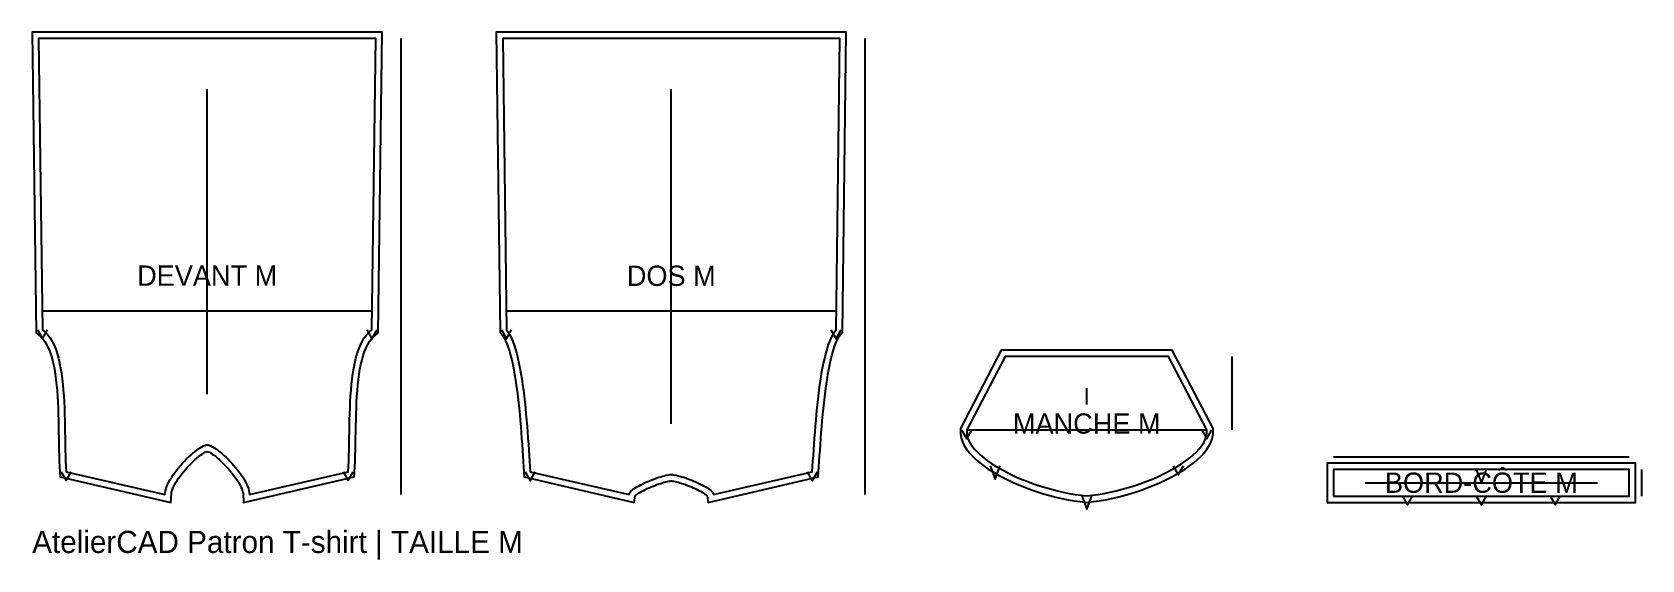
# Model space of a CAD drawing. Header units: centimetres. Extents: x 0 to 254, y -9 to 74.
import ezdxf
from ezdxf.enums import TextEntityAlignment as Align

# ---------------------------------------------------------------- set-up
doc = ezdxf.new("R2010")
doc.units = ezdxf.units.CM
for name, color, linetype in [('ANNOTATION', 6, 'Continuous'), ('COUTURE', 7, 'Continuous'), ('CRANS', 1, 'Continuous'), ('DECOUPE', 2, 'Continuous'), ('DROIT_FIL', 3, 'Continuous'), ('MESURES', 4, 'Continuous'), ('META', 8, 'Continuous')]:
    doc.layers.add(name, color=color, linetype=linetype)

msp = doc.modelspace()

# ---------------------------------------------------------------- linework, layer by layer
at = {"layer": 'COUTURE'}
for points in [[(27.613, 9.0741), (27.784, 9.055), (27.9812, 8.9989), (28.202, 8.9079), (28.4441, 8.784), (28.705, 8.6293), (28.9823, 8.4458), (29.2734, 8.2355), (29.5761, 8.0005), (29.8878, 7.7428), (30.2061, 7.4644), (30.5285, 7.1674), (30.8527, 6.8538), (31.1761, 6.5256), (31.4964, 6.1849), (31.811, 5.8337), (32.1176, 5.4741), (32.4137, 5.108), (32.6969, 4.7375), (32.9646, 4.3647), (33.2146, 3.9916), (33.4443, 3.6201), (33.6513, 3.2525), (33.8331, 2.8906), (33.9874, 2.5365), (34.1116, 2.1922), (34.2034, 1.8599), (34.2602, 1.5415), (34.2797, 1.239), (49.863, 4.839), (49.911, 5.6699), (49.9489, 6.5281), (49.9788, 7.4104), (50.0025, 8.3133), (50.0219, 9.2333), (50.0388, 10.167), (50.0552, 11.111), (50.0729, 12.0619), (50.0939, 13.0161), (50.1199, 13.9704), (50.153, 14.9213), (50.1949, 15.8653), (50.2476, 16.799), (50.313, 17.719), (50.3929, 18.6219), (50.4892, 19.5041), (50.6039, 20.3624), (50.7387, 21.1933), (50.8957, 21.9933), (51.0766, 22.759), (51.2833, 23.487), (51.5178, 24.1739), (51.7819, 24.8161), (52.0776, 25.4104), (52.4066, 25.9533), (52.7709, 26.4413), (53.1724, 26.871), (53.613, 27.239), (54.213, 73.239), (1.013, 73.239), (1.613, 27.239), (2.0536, 26.871), (2.4551, 26.4413), (2.8194, 25.9533), (3.1484, 25.4104), (3.4441, 24.8161), (3.7082, 24.1739), (3.9427, 23.487), (4.1494, 22.759), (4.3303, 21.9933), (4.4873, 21.1933), (4.6221, 20.3624), (4.7368, 19.5041), (4.8331, 18.6219), (4.913, 17.719), (4.9784, 16.799), (5.0311, 15.8653), (5.073, 14.9213), (5.1061, 13.9704), (5.1321, 13.0161), (5.1531, 12.0619), (5.1708, 11.111), (5.1872, 10.167), (5.2041, 9.2333), (5.2235, 8.3133), (5.2472, 7.4104), (5.2771, 6.5281), (5.315, 5.6699), (5.363, 4.839), (20.9463, 1.239), (20.9658, 1.5415), (21.0226, 1.8599), (21.1144, 2.1922), (21.2386, 2.5365), (21.3929, 2.8906), (21.5747, 3.2525), (21.7817, 3.6201), (22.0114, 3.9916), (22.2614, 4.3647), (22.5291, 4.7375), (22.8123, 5.108), (23.1084, 5.4741), (23.415, 5.8337), (23.7296, 6.1849), (24.0499, 6.5256), (24.3733, 6.8538), (24.6975, 7.1674), (25.0199, 7.4644), (25.3382, 7.7428), (25.6499, 8.0005), (25.9526, 8.2355), (26.2437, 8.4458), (26.521, 8.6293), (26.7819, 8.784), (27.024, 8.9079), (27.2448, 8.9989), (27.442, 9.055), (27.613, 9.0741)], [(100.839, 4.3827), (101.01, 4.375), (101.2072, 4.3523), (101.428, 4.3155), (101.6701, 4.2654), (101.931, 4.2029), (102.2083, 4.1287), (102.4994, 4.0438), (102.8021, 3.9488), (103.1138, 3.8446), (103.4321, 3.7321), (103.7545, 3.6121), (104.0787, 3.4853), (104.4021, 3.3527), (104.7224, 3.215), (105.037, 3.073), (105.3436, 2.9277), (105.6397, 2.7797), (105.9229, 2.63), (106.1906, 2.4793), (106.4406, 2.3285), (106.6703, 2.1784), (106.8773, 2.0298), (107.0591, 1.8835), (107.2134, 1.7404), (107.3376, 1.6013), (107.4294, 1.4669), (107.4862, 1.3382), (107.5057, 1.216), (123.089, 4.816), (123.1432, 5.6469), (123.1991, 6.5051), (123.2571, 7.3874), (123.3177, 8.2903), (123.3815, 9.2103), (123.4488, 10.144), (123.5202, 11.088), (123.5963, 12.0389), (123.6774, 12.9931), (123.7641, 13.9474), (123.8569, 14.8983), (123.9562, 15.8423), (124.0626, 16.776), (124.1765, 17.696), (124.2985, 18.5989), (124.4289, 19.4811), (124.5684, 20.3394), (124.7175, 21.1703), (124.8765, 21.9703), (125.046, 22.736), (125.2265, 23.464), (125.4185, 24.1509), (125.6224, 24.7931), (125.8389, 25.3874), (126.0682, 25.9303), (126.311, 26.4183), (126.5678, 26.848), (126.839, 27.216), (127.439, 73.216), (74.239, 73.216), (74.839, 27.216), (75.1102, 26.848), (75.367, 26.4183), (75.6098, 25.9303), (75.8391, 25.3874), (76.0556, 24.7931), (76.2595, 24.1509), (76.4515, 23.464), (76.632, 22.736), (76.8015, 21.9703), (76.9605, 21.1703), (77.1096, 20.3394), (77.2491, 19.4811), (77.3795, 18.5989), (77.5015, 17.696), (77.6154, 16.776), (77.7218, 15.8423), (77.8211, 14.8983), (77.9139, 13.9474), (78.0006, 12.9931), (78.0817, 12.0389), (78.1578, 11.088), (78.2292, 10.144), (78.2965, 9.2103), (78.3603, 8.2903), (78.4209, 7.3874), (78.4789, 6.5051), (78.5348, 5.6469), (78.589, 4.816), (94.1723, 1.216), (94.1918, 1.3382), (94.2486, 1.4669), (94.3404, 1.6013), (94.4646, 1.7404), (94.6189, 1.8835), (94.8007, 2.0298), (95.0077, 2.1784), (95.2374, 2.3285), (95.4874, 2.4793), (95.7551, 2.63), (96.0383, 2.7797), (96.3344, 2.9277), (96.641, 3.073), (96.9556, 3.215), (97.2759, 3.3527), (97.5993, 3.4853), (97.9235, 3.6121), (98.2459, 3.7321), (98.5642, 3.8446), (98.8759, 3.9488), (99.1786, 4.0438), (99.4697, 4.1287), (99.747, 4.2029), (100.0079, 4.2654), (100.25, 4.3155), (100.4708, 4.3523), (100.668, 4.375), (100.839, 4.3827)], [(166.396, 1.006), (167.2985, 1.1077), (168.2175, 1.2405), (169.1492, 1.4032), (170.0896, 1.5944), (171.035, 1.8129), (171.9815, 2.0575), (172.9254, 2.3267), (173.8627, 2.6194), (174.7897, 2.9342), (175.7025, 3.2699), (176.5972, 3.6253), (177.4701, 3.9989), (178.3174, 4.3896), (179.1351, 4.796), (179.9195, 5.217), (180.6667, 5.6511), (181.3729, 6.0971), (182.0342, 6.5538), (182.6469, 7.0198), (183.2071, 7.4939), (183.711, 7.9749), (184.1547, 8.4613), (184.5344, 8.9519), (184.8463, 9.4456), (185.0865, 9.9409), (185.2512, 10.4366), (185.3366, 10.9314), (185.3389, 11.424), (179.2771, 23.006), (153.5149, 23.006), (147.4531, 11.424), (147.4554, 10.9314), (147.5408, 10.4366), (147.7055, 9.9409), (147.9457, 9.4456), (148.2576, 8.9519), (148.6373, 8.4613), (149.081, 7.9749), (149.5849, 7.4939), (150.1451, 7.0198), (150.7578, 6.5538), (151.4191, 6.0971), (152.1253, 5.6511), (152.8725, 5.217), (153.6569, 4.796), (154.4746, 4.3896), (155.3219, 3.9989), (156.1948, 3.6253), (157.0895, 3.2699), (158.0023, 2.9342), (158.9293, 2.6194), (159.8666, 2.3267), (160.8105, 2.0575), (161.757, 1.8129), (162.7024, 1.5944), (163.6428, 1.4032), (164.5745, 1.2405), (165.4935, 1.1077), (166.396, 1.006)], [(205.3398, 1), (251.9802, 1), (251.9802, 5.2), (205.3398, 5.2), (205.3398, 1)]]:
    msp.add_lwpolyline(points, close=True, dxfattribs=at)
at = {"layer": 'CRANS'}
for points in [[(0.813, 27.239), (1.613, 25.839), (2.413, 27.239)], [(52.813, 27.239), (53.613, 25.839), (54.413, 27.239)], [(74.039, 27.216), (74.839, 25.816), (75.639, 27.216)], [(126.039, 27.216), (126.839, 25.816), (127.639, 27.216)], [(146.6531, 11.424), (147.4531, 10.024), (148.2531, 11.424)], [(184.5389, 11.424), (185.3389, 10.024), (186.1389, 11.424)], [(151.152, 5.7571), (151.952, 3.6571), (152.752, 5.7571)], [(180.04, 5.7571), (180.84, 4.3571), (181.64, 5.7571)], [(227.86, 5.2), (228.66, 3.1), (229.46, 5.2)], [(4.563, 4.839), (5.363, 3.439), (6.163, 4.839)], [(49.063, 4.839), (49.863, 3.439), (50.663, 4.839)], [(77.789, 4.816), (78.589, 3.416), (79.389, 4.816)], [(122.289, 4.816), (123.089, 3.416), (123.889, 4.816)], [(165.596, 1.006), (166.396, -1.094), (167.196, 1.006)], [(216.1999, 1), (216.9999, -0.4), (217.7999, 1)], [(227.86, 1), (228.66, -0.4), (229.46, 1)], [(239.5201, 1), (240.3201, -0.4), (241.1201, 1)]]:
    msp.add_lwpolyline(points, dxfattribs=at)
at = {"layer": 'DECOUPE'}
for points in [[(27.613, 8.064), (27.6528, 8.0526), (27.783, 7.999), (27.9608, 7.908), (28.1737, 7.7817), (28.4133, 7.6232), (28.6738, 7.435), (28.9507, 7.22), (29.2399, 6.9809), (29.538, 6.7202), (29.842, 6.4402), (30.1488, 6.1434), (30.4556, 5.8321), (30.7596, 5.5087), (31.058, 5.1756), (31.3482, 4.8352), (31.6275, 4.4898), (31.8933, 4.1421), (32.1429, 3.7946), (32.3737, 3.4501), (32.583, 3.1116), (32.7683, 2.7825), (32.9273, 2.4661), (33.0577, 2.1667), (33.1579, 1.8889), (33.2271, 1.6385), (33.2659, 1.4211), (33.3575, -0.0004), (50.8181, 4.0333), (50.9097, 5.619), (50.9482, 6.4891), (50.9784, 7.3803), (51.0022, 8.2896), (51.0217, 9.2137), (51.0386, 10.1489), (51.055, 11.093), (51.0727, 12.0416), (51.0936, 12.9915), (51.1194, 13.9394), (51.1522, 14.8817), (51.1936, 15.815), (51.2456, 16.7354), (51.3099, 17.6395), (51.3881, 18.5236), (51.482, 19.3836), (51.5932, 20.2161), (51.7232, 21.0169), (51.8733, 21.782), (52.0447, 22.5073), (52.2381, 23.1887), (52.4543, 23.8219), (52.6931, 24.4027), (52.9544, 24.9277), (53.2368, 25.3938), (53.5392, 25.7989), (53.8609, 26.1431), (54.6069, 26.7662), (55.2261, 74.239), (-0.0001, 74.239), (0.6191, 26.7662), (1.3651, 26.1431), (1.6868, 25.7989), (1.9892, 25.3938), (2.2716, 24.9277), (2.5329, 24.4027), (2.7717, 23.8219), (2.9879, 23.1887), (3.1813, 22.5073), (3.3527, 21.782), (3.5028, 21.0169), (3.6328, 20.2161), (3.744, 19.3836), (3.8379, 18.5236), (3.9161, 17.6395), (3.9804, 16.7354), (4.0324, 15.815), (4.0738, 14.8817), (4.1066, 13.9394), (4.1324, 12.9915), (4.1533, 12.0416), (4.171, 11.093), (4.1874, 10.1496), (4.2043, 9.2137), (4.2238, 8.2896), (4.2476, 7.3803), (4.2778, 6.4891), (4.3163, 5.619), (4.4079, 4.0333), (21.8685, -0.0004), (21.9601, 1.4211), (21.9989, 1.6385), (22.0681, 1.8889), (22.1683, 2.1667), (22.2987, 2.4661), (22.4577, 2.7825), (22.643, 3.1116), (22.8523, 3.4501), (23.0831, 3.7946), (23.3327, 4.1421), (23.5985, 4.4898), (23.8778, 4.8352), (24.168, 5.1756), (24.4664, 5.5087), (24.7704, 5.8321), (25.0772, 6.1434), (25.384, 6.4402), (25.688, 6.7202), (25.9861, 6.9809), (26.2753, 7.22), (26.5522, 7.435), (26.8127, 7.6232), (27.0523, 7.7817), (27.2652, 7.908), (27.443, 7.999), (27.5732, 8.0526), (27.613, 8.064)], [(95.1519, 1.0087), (95.1791, 1.0392), (95.2732, 1.1264), (95.4062, 1.2335), (95.5731, 1.3533), (95.7693, 1.4815), (95.991, 1.6153), (96.2341, 1.7521), (96.4956, 1.8903), (96.7721, 2.0285), (97.0609, 2.1654), (97.3588, 2.2998), (97.6631, 2.4307), (97.9711, 2.557), (98.2801, 2.6778), (98.587, 2.792), (98.8894, 2.8989), (99.1842, 2.9975), (99.4683, 3.0866), (99.739, 3.1656), (99.9928, 3.2335), (100.2258, 3.2893), (100.4336, 3.3323), (100.6103, 3.3618), (100.7478, 3.3776), (100.839, 3.3817), (100.9302, 3.3776), (101.0677, 3.3618), (101.2444, 3.3323), (101.4522, 3.2893), (101.6852, 3.2335), (101.939, 3.1656), (102.2097, 3.0866), (102.4938, 2.9975), (102.7886, 2.8989), (103.091, 2.792), (103.3979, 2.6778), (103.7069, 2.557), (104.0149, 2.4307), (104.3192, 2.2998), (104.6171, 2.1654), (104.9059, 2.0285), (105.1824, 1.8903), (105.4439, 1.7521), (105.687, 1.6153), (105.9087, 1.4815), (106.1049, 1.3533), (106.2718, 1.2335), (106.4048, 1.1264), (106.4989, 1.0392), (106.5261, 1.0087), (106.687, 0.0005), (124.0385, 4.009), (124.1411, 5.5818), (124.197, 6.4398), (124.2549, 7.3211), (124.3154, 8.2222), (124.379, 9.1398), (124.4461, 10.0703), (124.5172, 11.0104), (124.5929, 11.9567), (124.6736, 12.9055), (124.7597, 13.8536), (124.8518, 14.7974), (124.9503, 15.7334), (125.0556, 16.658), (125.1682, 17.5676), (125.2887, 18.4588), (125.4171, 19.3278), (125.5541, 20.1709), (125.7001, 20.9845), (125.8552, 21.7647), (126.0196, 22.5076), (126.1936, 23.209), (126.3769, 23.8649), (126.5692, 24.4705), (126.7699, 25.0215), (126.9773, 25.5126), (127.1891, 25.9384), (127.4014, 26.2936), (127.8347, 26.8815), (128.4521, 74.216), (73.2259, 74.216), (73.8433, 26.8815), (74.2766, 26.2936), (74.4889, 25.9384), (74.7007, 25.5126), (74.9081, 25.0215), (75.1088, 24.4705), (75.3011, 23.8649), (75.4844, 23.209), (75.6584, 22.5076), (75.8228, 21.7647), (75.9779, 20.9845), (76.1239, 20.1709), (76.2609, 19.3278), (76.3893, 18.4588), (76.5098, 17.5676), (76.6224, 16.658), (76.7277, 15.7334), (76.8262, 14.7974), (76.9183, 13.8536), (77.0044, 12.9055), (77.0851, 11.9567), (77.1608, 11.0104), (77.2319, 10.0703), (77.299, 9.1398), (77.3626, 8.2222), (77.4231, 7.3211), (77.481, 6.4398), (77.5369, 5.5819), (77.6395, 4.009), (94.991, 0.0005), (95.1519, 1.0087)], [(166.396, -0.0003), (167.426, 0.1157), (168.3751, 0.2529), (169.3349, 0.4205), (170.3018, 0.6171), (171.2727, 0.8415), (172.2438, 1.0924), (173.2116, 1.3685), (174.1726, 1.6685), (175.1231, 1.9913), (176.0597, 2.3358), (176.9786, 2.7008), (177.8763, 3.085), (178.7494, 3.4876), (179.5942, 3.9075), (180.4073, 4.3439), (181.185, 4.7957), (181.9243, 5.2626), (182.6213, 5.744), (183.273, 6.2396), (183.8759, 6.7499), (184.4265, 7.2754), (184.9208, 7.8173), (185.3544, 8.3775), (185.7216, 8.9588), (186.0148, 9.5635), (186.2239, 10.1925), (186.3362, 10.8434), (186.34, 11.6677), (179.8824, 24.006), (152.9096, 24.006), (146.452, 11.6677), (146.4558, 10.8434), (146.5681, 10.1925), (146.7772, 9.5635), (147.0704, 8.9588), (147.4376, 8.3775), (147.8712, 7.8173), (148.3655, 7.2754), (148.9161, 6.7499), (149.519, 6.2396), (150.1707, 5.744), (150.8677, 5.2626), (151.607, 4.7957), (152.3847, 4.3439), (153.1978, 3.9075), (154.0426, 3.4876), (154.9157, 3.085), (155.8134, 2.7008), (156.7323, 2.3358), (157.6689, 1.9913), (158.6194, 1.6685), (159.5804, 1.3685), (160.5482, 1.0924), (161.5193, 0.8415), (162.4902, 0.6171), (163.4571, 0.4205), (164.4169, 0.2529), (165.366, 0.1157), (166.396, -0.0003)], [(204.3398, 0), (252.9802, 0), (252.9802, 6.2), (204.3398, 6.2), (204.3398, 0)]]:
    msp.add_lwpolyline(points, close=True, dxfattribs=at)
at = {"layer": 'DROIT_FIL'}
for p, q in [((27.613, 17.0741), (27.613, 65.239)), ((100.839, 12.3827), (100.839, 65.216)), ((166.396, 15.424), (166.396, 18.006)), ((210.3398, 3.1), (246.9802, 3.1))]:
    msp.add_line(p, q, dxfattribs=at)
at = {"layer": 'MESURES'}
for p, q in [((58.213, 1.239), (58.213, 73.239)), ((131.439, 1.216), (131.439, 73.216)), ((1.613, 30.239), (53.613, 30.239)), ((74.839, 30.216), (126.839, 30.216)), ((189.3389, 11.424), (189.3389, 23.006)), ((147.4531, 11.424), (185.3389, 11.424)), ((205.3398, 7.2), (251.9802, 7.2)), ((253.9802, 1), (253.9802, 5.2))]:
    msp.add_line(p, q, dxfattribs=at)

# ---------------------------------------------------------------- texts
at = {"layer": 'ANNOTATION'}
for s, p in [('DEVANT M', (27.613, 35.799)), ('DOS M', (100.839, 35.776)), ('MANCHE M', (166.396, 12.446)), ('BORD-CÔTE M', (228.66, 3.1))]:
    msp.add_text(s, height=3.2, dxfattribs=at).set_placement(p, align=Align.MIDDLE_CENTER)
at = {"layer": 'META'}
msp.add_text('AtelierCAD Patron T-shirt | TAILLE M', height=3.5, dxfattribs=at).set_placement((0, -8))

doc.saveas('drawing.dxf')
